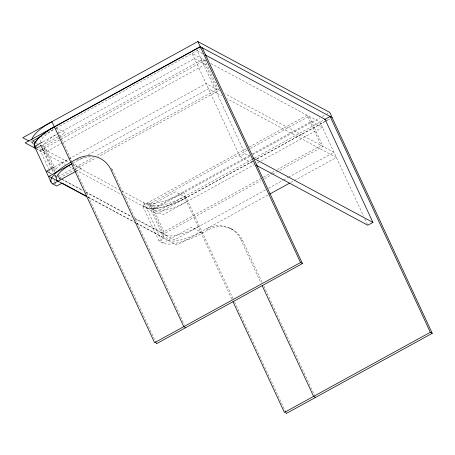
<?xml version="1.0" encoding="UTF-8"?>
<svg xmlns="http://www.w3.org/2000/svg" width="455" height="455" viewBox="0 0 455 455"><rect width="100%" height="100%" fill="white"/><g stroke="black" fill="none" stroke-linecap="round" stroke-linejoin="round"><path stroke-width="0.34" stroke-dasharray="2.27 1.71" d="M44.414 134.492L55.629 128.333M56.249 127.991L201.656 48.128M43.066 141.698L58.018 133.491M58.644 133.144L194.456 58.553L205.341 64.405L63.302 142.421M57.944 136.796L36.428 148.614L40.279 150.685L48.634 168.68M58.558 136.46L65.321 132.746L56.249 127.872M59.662 137.945L43.464 146.846L53.303 168.043M60.282 137.603L202.953 59.247L216.967 89.442L96.102 155.82M40.279 150.685L60.339 139.668M60.964 139.321L204.875 60.282L218.889 90.477L98.65 156.514M62.676 142.762L45.853 151.998L38.595 148.097M54.691 166.74L68.398 159.21M69.018 158.869L206.081 83.595L219.805 90.966M72.658 163.339L84.493 156.838M88.236 154.785L208.475 88.748L221.574 95.789M58.103 176.694L93.611 157.191M59.4 178.07L74.353 169.857M74.978 169.516L96.159 157.885M76.201 171.137L81.729 168.094L72.055 162.896M262.097 282.356L242.703 240.57A27.243 25.343 -61.7 0 0 208.418 229.826L202.577 233.034A33.71 10.135 -24.9 0 1 162.805 243.05L158.954 240.985L142.546 205.632L246.707 148.421M249.203 147.056L307.142 115.234L321.156 145.429L277.544 169.379M247.389 150.144L149.576 203.863L163.59 234.058L260.778 180.68M250.5 148.432L309.064 116.27L323.078 146.459L277.601 171.438M205.791 60.771L192.067 53.4L239.921 156.497L245.029 153.693L249.397 156.042M249.778 155.297L151.97 209.016L162.856 214.868L254.493 164.539M252.275 153.926L311.459 121.422L322.345 127.269L259.469 161.804M249.71 156.44L154.706 208.618L121.559 190.804M252.809 154.734L319.871 117.902M322.356 116.537L325.462 114.831M326.081 114.489L328.567 113.124M252.098 159.381L160.461 209.71L147.653 202.828L164.062 238.175M254.538 158.044L325.058 119.312M252.61 161.195L186.169 197.68A33.71 10.135 -24.9 0 1 146.396 207.702L142.546 205.632M256.956 158.806L325.882 120.95M326.502 120.609L329.608 118.903M252.718 161.252L157.1 213.77L123.953 195.963M257.069 158.863L324.751 121.69M325.37 121.349L329.716 118.965M256.927 163.197L258.849 162.145M161.667 233.023L260.726 178.616M263.217 177.251L271.317 172.803M271.936 172.456L275.053 170.75M264.52 178.627L271.993 174.521M272.619 174.174L276.976 171.78M158.954 240.985L164.352 238.016L161.957 232.863L134.521 218.121M265.493 189.917L174.475 239.904L134.555 218.451M268.552 188.239L282.925 180.345M283.505 180.026L287.901 177.609M288.527 177.268L333.964 152.311L224.793 93.65M267.887 195.076L176.87 245.063L136.324 223.274M290.881 182.444L336.359 157.464L227.187 98.803M202.788 53.61L197.174 50.596L245.029 153.693M210.779 63.455L319.95 122.116L363.619 216.199M239.921 156.497L253.645 163.874M229.889 228.131L232.693 229.638M110.969 169.783L112.891 170.818L184.212 324.466M208.418 229.826L206.49 228.791A27.243 25.343 -61.7 0 1 240.78 239.535L242.703 240.57M77.162 159.301L78.607 160.075A27.243 25.343 -61.7 0 1 90.397 156.821M36.207 142.944L37.412 143.592M39.835 144.895L45.386 147.875L60.902 181.3M202.577 233.034L191.691 227.181L162.805 243.05L146.396 207.702L175.283 191.834L186.169 197.68L233.114 298.81M30.252 141.744L33.38 143.422M37.498 145.634L69.029 162.577M72.783 164.596L120.933 190.469M36.138 148.774L65.167 164.374M69.251 166.57L72.999 168.583M75.502 169.925L121.735 194.768M60.942 178.582L59.696 177.911L60.293 179.202M61.567 178.917L82.764 190.309M85.887 191.982L131.404 216.444M50.334 173.201L51.58 173.873M54.702 175.545L61.561 179.236M62.187 179.566L82.776 190.628M85.893 192.306L132.058 217.115M88.276 197.14L133.798 221.596M136.29 222.939L164.352 238.016M88.287 197.459L135.698 222.939M364.819 218.775L367.811 225.219M263.889 286.212L314.621 395.503M240.78 239.535L261.073 283.249M234.609 302.029L285.137 410.882M231.788 299.06L184.247 196.651A27.755 8.344 -24.9 0 1 151.498 204.898L167.906 240.246A27.755 8.344 -24.9 0 0 200.655 231.999M56.363 127.929L155.024 340.488M53.599 168.686L55.686 173.184M51.978 168.304L41.536 145.81A27.755 8.344 -24.9 0 1 40.103 144.326L51.438 168.748M52.279 168.947L53.77 172.161M55.26 175.374L55.857 176.659M51.739 169.391L53.229 172.604M54.719 175.806L56.215 179.031M48.93 169.323L51.023 173.821M54.003 180.248L54.6 181.534M54.896 182.176L55.794 184.104M32.282 142.443L33.482 145.02M40.063 142.199A27.755 8.344 -24.9 0 1 54.52 128.97M111.447 168.134A27.243 25.343 -61.7 0 1 112.891 170.818M55.556 176.005A27.755 8.344 -24.9 0 1 54.663 175.346M54.077 172.394A27.755 8.344 -24.9 0 1 68.54 159.165M69.45 158.641A27.755 8.344 -24.9 0 1 70.377 158.124M198.261 226.84A27.755 8.344 -24.9 0 1 165.518 235.093M186.641 201.804A27.755 8.344 -24.9 0 1 153.892 210.051M43.93 150.963A27.755 8.344 -24.9 0 1 56.915 134.128M33.744 143.621A34.051 10.237 -24.9 0 1 32.163 142.159M31.856 141.414A34.051 10.237 -24.9 0 1 31.742 140.584M186.283 197.743L183.888 192.584A34.051 10.237 -24.9 0 1 143.706 202.708L146.1 207.861A34.051 10.237 -24.9 0 0 186.283 197.743"/><path stroke-width="0.68" d="M197.851 41.541L200.245 46.694L332.201 117.6L329.807 112.442L197.851 41.541L22.75 137.711L29.006 141.073M200.245 46.694L25.144 142.864L35.774 148.58M35.666 148.108A33.71 10.135 -24.9 0 1 54.435 126.9L200.354 46.757L300.516 262.529L302.438 263.564L156.52 343.707L155.621 341.773M41.923 135.863L32.578 140.993L35.598 142.62M42.446 142.045L34.967 146.152L37.992 147.773M54.065 167.082L46.592 171.188L49.709 172.866M72.038 163.681L48.986 176.341L87.041 196.793M86.404 196.133L62.085 183.069L56.687 186.032L52.837 183.962L75.587 171.472M324.574 119.574L330.165 116.508L430.328 332.281L432.25 333.316L286.332 413.459L285.433 411.525M269.701 194.08L289.67 183.109M205.279 54.953L325.058 119.312L372.918 222.415L367.811 225.219L256.142 165.216M300.516 262.529L154.598 342.672L54.435 126.9M430.328 332.281L284.409 412.423L232.983 301.637M253.139 158.05L372.918 222.415M185.703 327.68L183.78 326.644L110.969 169.783A27.243 25.343 -61.7 0 0 76.685 159.04L70.843 162.247A33.71 10.135 -24.9 0 0 52.837 183.962M315.514 397.431L313.592 396.396L262.262 285.825M332.087 117.538L432.25 333.316M202.282 47.786L302.438 263.564M34.688 146.811L51.096 182.159M57.944 181.158A27.755 8.344 -24.9 0 1 71.844 163.794M31.822 139.674A34.051 10.237 -24.9 0 1 51.933 121.684L54.327 126.837A34.051 10.237 -24.9 0 0 35.729 148.529"/></g></svg>
